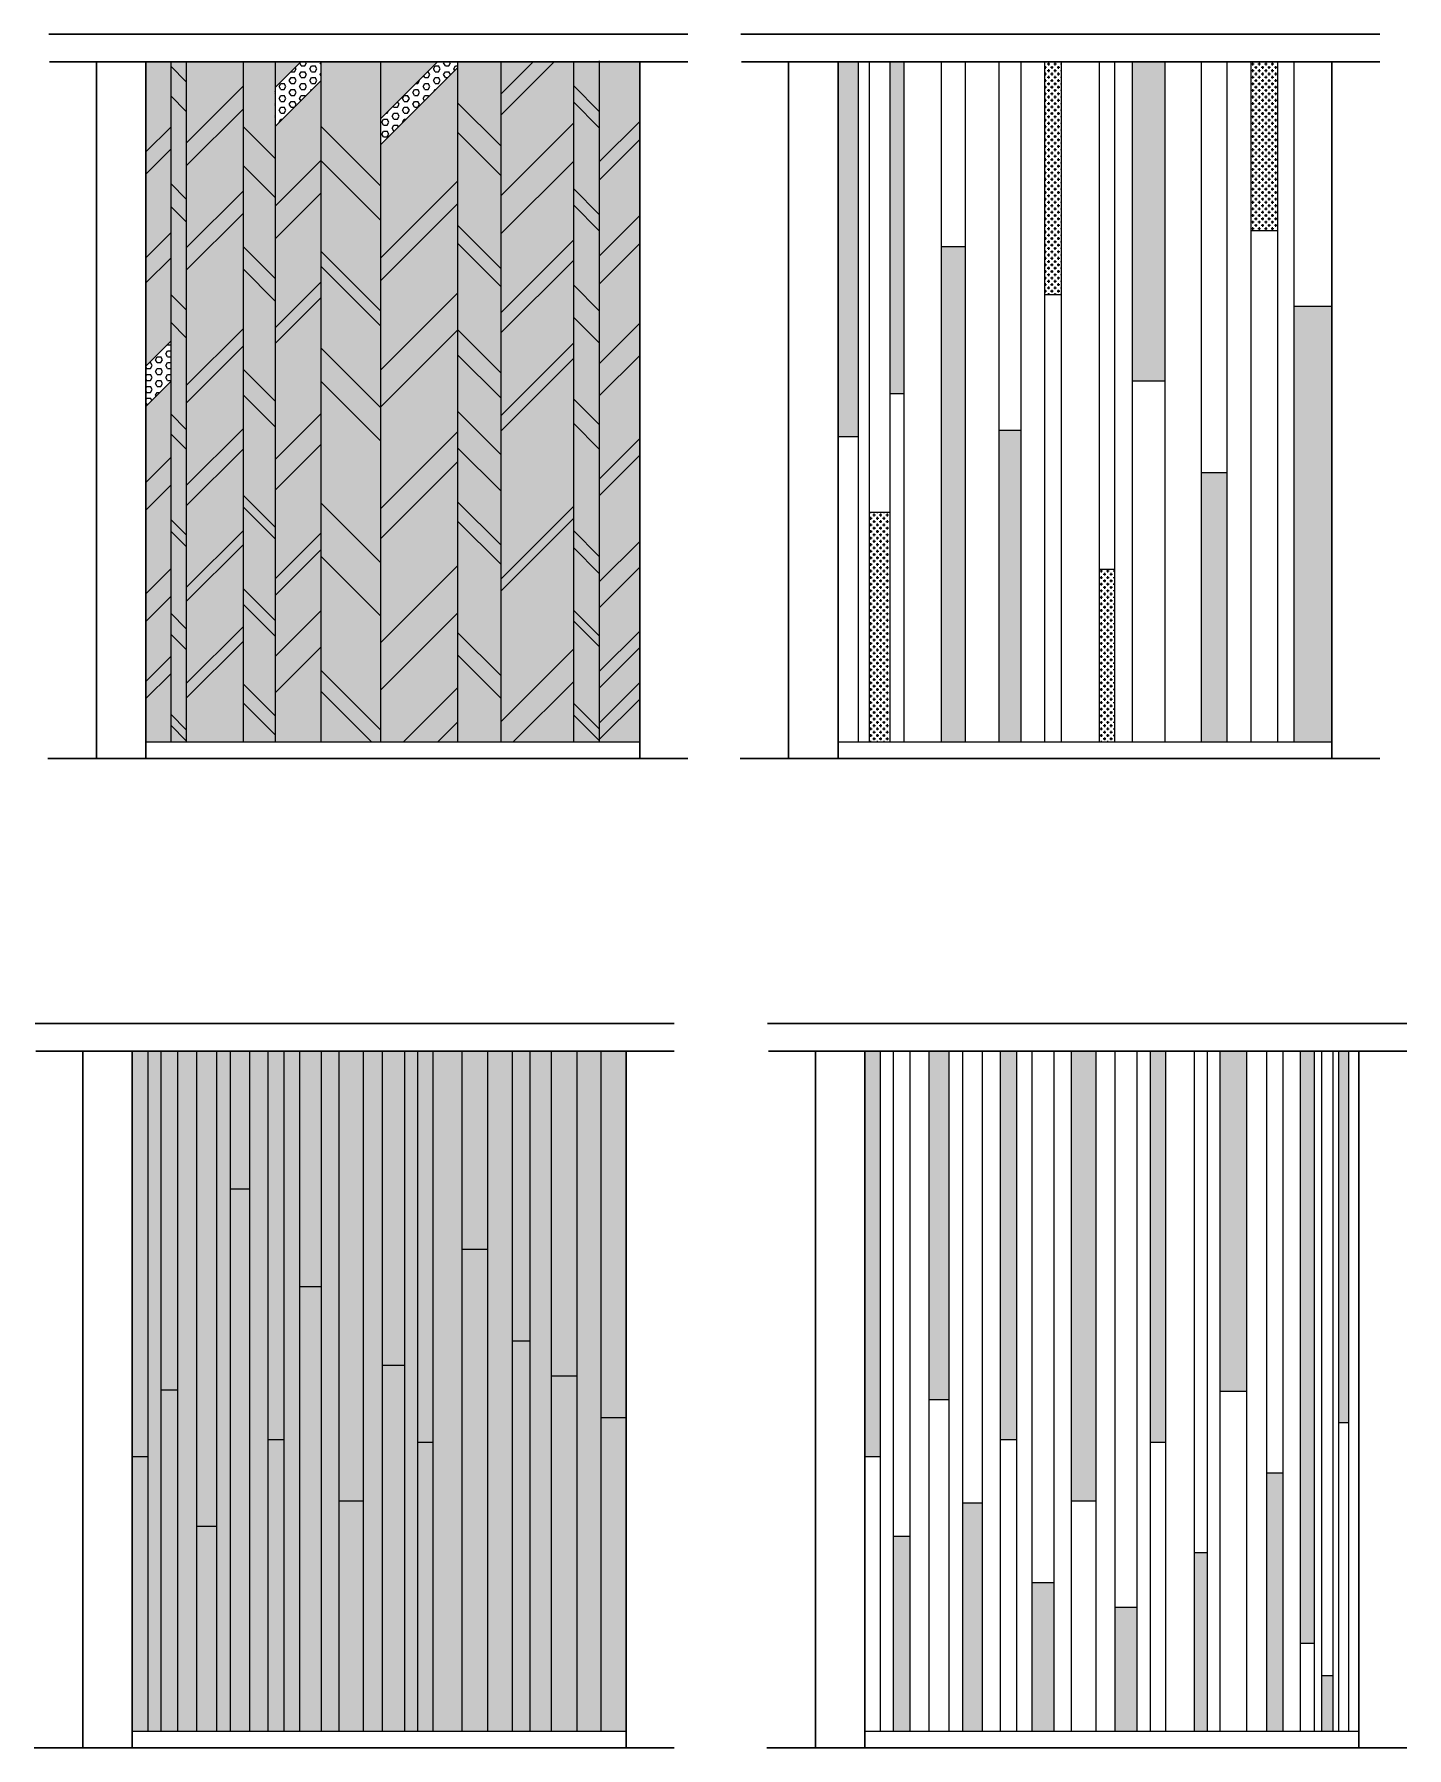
# Model space of a CAD drawing. Header units: millimetres. Extents: x 56222 to 3066687, y -650199 to -121287.
# Drawn here: x 148750.6 to 149000.7, y -181214.6 to -180902.2 of the extents above; entities that cross this region are included whole.
import ezdxf

# ---------------------------------------------------------------- set-up
doc = ezdxf.new("R2010")
doc.units = ezdxf.units.MM
doc.header["$MEASUREMENT"] = 0
for name, color, linetype, lineweight in [('FIRST FLOOR ( DW_RAIL )', 7, 'Continuous', 9), ('FURNITURE', 32, 'Continuous', 9), ('SECTION ( SLAB PLine )', 104, 'Continuous', 30), ('XX~SLAB ( BEAM )~ ( DIM )', 7, 'Continuous', 9)]:
    doc.layers.add(name, color=color, linetype=linetype, lineweight=lineweight)
pattern_1 = [(0, (419.2279, 491.9102), (0, 1.0825317547), [0.625, -1.25]), (120, (419.2279, 491.9102), (-0.9375, -0.5412658774), [0.625, -1.25]), (60, (419.8529, 491.9102), (-0.9375, 0.5412658774), [0.625, -1.25])]
pattern_2 = [(90, (419.2279, 491.9102), (0.6, 0.6), [0.5, -0.7]), (90, (419.3779, 492.0602), (0.6, 0.6), [0.2, -1]), (90, (419.0779, 492.0602), (0.6, 0.6), [0.2, -1])]
pattern_3 = [(90, (706.44306, 507.5448), (0.6, 0.6), [0.5, -0.7]), (90, (706.59306, 507.6948), (0.6, 0.6), [0.2, -1]), (90, (706.29306, 507.6948), (0.6, 0.6), [0.2, -1])]

msp = doc.modelspace()

# ---------------------------------------------------------------- hatches: boundary and pattern name
at = {"layer": 'FURNITURE', "lineweight": 0, "true_color": 0xe6f5b7, "transparency": 33554633}
h = msp.add_hatch(color=254, dxfattribs=at)
h.dxf.hatch_style = 1
h.paths.add_polyline_path([(148775.4329, -180907.1999), (148770.9035, -180907.1999), (148770.9035, -180923.6431), (148775.4329, -180919.1137)])
h.paths.add_polyline_path([(148775.4329, -180923.1441), (148770.9035, -180927.6734), (148770.9035, -180942.9325), (148775.4329, -180938.4032)])
h.paths.add_polyline_path([(148775.4329, -180942.9871), (148770.9035, -180947.5165), (148770.9035, -180962.6927), (148775.4329, -180958.1634)])
h.paths.add_polyline_path([(148775.4329, -180965.5051), (148770.9035, -180970.0345), (148770.9035, -180983.8823), (148775.4329, -180979.3529)])
h.paths.add_polyline_path([(148775.4329, -180984.4016), (148770.9035, -180988.931), (148770.9035, -181004.1856), (148775.4329, -180999.6562)])
h.paths.add_polyline_path([(148775.4329, -181004.7049), (148770.9035, -181009.2343), (148770.9035, -181020.1862), (148775.4329, -181015.6569)])
h.paths.add_polyline_path([(148775.4329, -181018.7681), (148770.9035, -181023.2975), (148770.9035, -181031.1999), (148775.4329, -181031.1999)])
h = msp.add_hatch(dxfattribs=at)
h.set_pattern_fill('HEX', color=254, scale=5)
h.set_pattern_definition(pattern_1)
h.paths.add_polyline_path([(148778.2613, -180910.8709), (148775.4329, -180908.0425), (148775.4329, -180913.4529), (148778.2613, -180916.2814)])
h.paths.add_polyline_path([(148778.2613, -180932.2569), (148775.4329, -180929.4285), (148775.4329, -180933.5925), (148778.2613, -180936.421)])
h.paths.add_polyline_path([(148778.2613, -180952.4427), (148775.4329, -180949.6143), (148775.4329, -180954.6815), (148778.2613, -180957.5099)])
h.paths.add_polyline_path([(148775.4329, -180971.3963), (148775.4329, -180975.0196), (148778.2613, -180977.8481), (148778.2613, -180974.2248)])
h.paths.add_polyline_path([(148775.4329, -180990.6286), (148775.4329, -180992.7655), (148778.2613, -180995.5939), (148778.2613, -180993.4571)])
h.paths.add_polyline_path([(148778.2613, -181010.5663), (148775.4329, -181007.7379), (148775.4329, -181011.5449), (148778.2613, -181014.3733)])
h.paths.add_polyline_path([(148775.4329, -181026.1617), (148775.4329, -181028.1626), (148778.2613, -181030.991), (148778.2613, -181028.9901)])
h.paths.add_polyline_path([(148788.6178, -181012.889), (148788.6178, -181010.2027), (148778.2613, -181020.5592), (148778.2613, -181023.2455)])
h.paths.add_polyline_path([(148788.6178, -181020.594), (148788.6178, -181024.0602), (148794.4558, -181029.8982), (148794.4558, -181026.432)])
h.paths.add_polyline_path([(148788.6178, -181003.2241), (148788.6178, -181006.1127), (148794.4558, -181011.9507), (148794.4558, -181009.0621)])
h.paths.add_polyline_path([(148788.6178, -180995.2731), (148788.6178, -180992.7012), (148778.2613, -181003.0576), (148778.2613, -181005.6296)])
h.paths.add_polyline_path([(148788.6178, -180977.8312), (148788.6178, -180974.1185), (148778.2613, -180984.475), (148778.2613, -180988.1877)])
h.paths.add_polyline_path([(148788.6178, -180959.0805), (148788.6178, -180955.8809), (148778.2613, -180966.2373), (148778.2613, -180969.437)])
h.paths.add_polyline_path([(148788.6178, -180934.8714), (148788.6178, -180930.778), (148778.2613, -180941.1344), (148778.2613, -180945.2279)])
h.paths.add_polyline_path([(148788.6178, -180915.8499), (148788.6178, -180911.6859), (148778.2613, -180922.0423), (148778.2613, -180926.2064)])
h.paths.add_polyline_path([(148788.6178, -180918.9874), (148788.6178, -180926.1006), (148794.4558, -180931.9385), (148794.4558, -180924.8254)])
h.paths.add_polyline_path([(148788.6178, -180940.8934), (148788.6178, -180944.9868), (148794.4558, -180950.8248), (148794.4558, -180946.7313)])
h.paths.add_polyline_path([(148788.6178, -180963.2508), (148788.6178, -180967.9084), (148794.4558, -180973.7464), (148794.4558, -180969.0888)])
h.paths.add_polyline_path([(148788.6178, -180986.2319), (148788.6178, -180988.3501), (148794.4558, -180994.1881), (148794.4558, -180992.0699)])
h.paths.add_polyline_path([(148802.7816, -181013.9407), (148802.7816, -181007.2932), (148794.4558, -181015.619), (148794.4558, -181022.2666)])
h.paths.add_polyline_path([(148802.7816, -180996.214), (148802.7816, -180993.1459), (148794.4558, -181001.4717), (148794.4558, -181004.5398)])
h.paths.add_polyline_path([(148802.7816, -180976.969), (148802.7816, -180971.4179), (148794.4558, -180979.7437), (148794.4558, -180985.2949)])
h.paths.add_polyline_path([(148802.7816, -180950.2255), (148802.7816, -180947.3984), (148794.4558, -180955.7242), (148794.4558, -180958.5513)])
h.paths.add_polyline_path([(148802.7816, -180931.1893), (148802.7816, -180925.2308), (148794.4558, -180933.5566), (148794.4558, -180939.5151)])
h.paths.add_polyline_path([(148802.7816, -180918.9572), (148802.7816, -180925.2152), (148813.6608, -180936.0943), (148813.6608, -180929.8364)])
h.paths.add_polyline_path([(148802.7816, -180941.7251), (148802.7816, -180944.4717), (148813.6608, -180955.3509), (148813.6608, -180952.6042)])
h.paths.add_polyline_path([(148802.7816, -180959.3744), (148802.7816, -180965.4169), (148813.6608, -180976.2961), (148813.6608, -180970.2536)])
h.paths.add_polyline_path([(148827.6944, -180956.1488), (148827.6944, -180949.402), (148813.6608, -180963.4356), (148813.6608, -180970.1825)])
h.paths.add_polyline_path([(148827.6944, -180980.173), (148827.6944, -180974.6672), (148813.6608, -180988.7009), (148813.6608, -180994.2066)])
h.paths.add_polyline_path([(148813.6608, -180998.4883), (148802.7816, -180987.6092), (148802.7816, -180997.3139), (148813.6608, -181008.193)])
h.paths.add_polyline_path([(148827.6944, -181007.7189), (148827.6944, -180999.0782), (148813.6608, -181013.1118), (148813.6608, -181021.7525)])
h.paths.add_polyline_path([(148802.7816, -181018.1212), (148802.7816, -181021.9442), (148812.0374, -181031.1999), (148813.6608, -181031.1999), (148813.6608, -181029.0004)])
h.paths.add_polyline_path([(148827.6944, -181027.6311), (148827.6944, -181021.3577), (148817.8522, -181031.1999), (148824.1256, -181031.1999)])
h.paths.add_polyline_path([(148827.6944, -181011.244), (148827.6944, -181015.3541), (148835.5669, -181023.2266), (148835.5669, -181019.1165)])
h.paths.add_polyline_path([(148848.8019, -181020.2232), (148848.8019, -181014.2973), (148835.5669, -181027.5323), (148835.5669, -181031.1999), (148837.8252, -181031.1999)])
h.paths.add_polyline_path([(148848.8019, -181024.111), (148848.8019, -181026.2502), (148853.5168, -181030.965), (148853.5168, -181028.8258)])
h.paths.add_polyline_path([(148860.9035, -181023.3982), (148860.9035, -181020.3801), (148853.5168, -181027.7668), (148853.5168, -181030.7849)])
h.paths.add_polyline_path([(148860.9035, -181014.0192), (148860.9035, -181010.9902), (148853.5168, -181018.377), (148853.5168, -181021.406)])
h.paths.add_polyline_path([(148848.8019, -181007.1537), (148848.8019, -181009.1074), (148853.5168, -181013.8222), (148853.5168, -181011.8686)])
h.paths.add_polyline_path([(148848.8019, -180990.4994), (148848.8019, -180988.2958), (148835.5669, -181001.5308), (148835.5669, -181003.7345)])
h.paths.add_polyline_path([(148827.6944, -180987.4295), (148827.6944, -180990.9352), (148835.5669, -180998.8077), (148835.5669, -180995.302)])
h.paths.add_polyline_path([(148835.5669, -180978.787), (148827.6944, -180970.9145), (148827.6944, -180977.5633), (148835.5669, -180985.4358)])
h.paths.add_polyline_path([(148848.8019, -180961.3266), (148848.8019, -180958.5109), (148835.5669, -180971.7459), (148835.5669, -180974.5617)])
h.paths.add_polyline_path([(148835.5669, -180963.8972), (148827.6944, -180956.0247), (148827.6944, -180960.6184), (148835.5669, -180968.4909)])
h.paths.add_polyline_path([(148848.8019, -180968.6394), (148848.8019, -180973.0936), (148853.5168, -180977.8085), (148853.5168, -180973.3542)])
h.paths.add_polyline_path([(148860.9035, -180960.7364), (148860.9035, -180954.8872), (148853.5168, -180962.274), (148853.5168, -180968.1232)])
h.paths.add_polyline_path([(148860.9035, -180978.9466), (148860.9035, -180975.8948), (148853.5168, -180983.2816), (148853.5168, -180986.3333)])
h.paths.add_polyline_path([(148848.8019, -180992.6603), (148848.8019, -180995.7861), (148853.5168, -181000.5009), (148853.5168, -180997.3752)])
h.paths.add_polyline_path([(148860.9035, -180999.3428), (148860.9035, -180994.638), (148853.5168, -181002.0248), (148853.5168, -181006.7295)])
h.paths.add_polyline_path([(148853.5168, -180952.6012), (148848.8019, -180947.8864), (148848.8019, -180953.7472), (148853.5168, -180958.462)])
h.paths.add_polyline_path([(148860.9035, -180940.3388), (148860.9035, -180935.2525), (148853.5168, -180942.6393), (148853.5168, -180947.7255)])
h.paths.add_polyline_path([(148848.8019, -180943.4131), (148848.8019, -180939.7403), (148835.5669, -180952.9754), (148835.5669, -180956.6481)])
h.paths.add_polyline_path([(148827.6944, -180937.0169), (148827.6944, -180940.2808), (148835.5669, -180948.1533), (148835.5669, -180944.8894)])
h.paths.add_polyline_path([(148827.6944, -180933.1396), (148827.6944, -180928.9968), (148813.6608, -180943.0304), (148813.6608, -180947.1732)])
h.paths.add_polyline_path([(148835.5669, -180922.5523), (148827.6944, -180914.6798), (148827.6944, -180920.0595), (148835.5669, -180927.932)])
h.paths.add_polyline_path([(148848.8019, -180925.3682), (148848.8019, -180918.39), (148835.5669, -180931.625), (148835.5669, -180938.6032)])
h.paths.add_polyline_path([(148848.8019, -180930.3379), (148848.8019, -180933.3074), (148853.5168, -180938.0222), (148853.5168, -180935.0527)])
h.paths.add_polyline_path([(148860.9035, -180921.3925), (148860.9035, -180918.0865), (148853.5168, -180925.4732), (148853.5168, -180928.7792)])
h.paths.add_polyline_path([(148848.8019, -180911.568), (148848.8019, -180914.5113), (148853.5168, -180919.2261), (148853.5168, -180916.2828)])
h.paths.add_polyline_path([(148845.3012, -180907.1999), (148841.506, -180907.1999), (148835.5669, -180913.139), (148835.5669, -180916.9342)])
h = msp.add_hatch(color=254, dxfattribs=at)
h.dxf.hatch_style = 1
h.paths.add_polyline_path([(148778.2613, -180916.2814), (148775.4329, -180913.4529), (148775.4329, -180929.4285), (148778.2613, -180932.2569)])
h.paths.add_polyline_path([(148788.6178, -180907.1999), (148778.2613, -180907.1999), (148778.2613, -180922.0423), (148788.6178, -180911.6859)])
h.paths.add_polyline_path([(148788.6178, -180915.8499), (148778.2613, -180926.2064), (148778.2613, -180941.1344), (148788.6178, -180930.778)])
h.paths.add_polyline_path([(148778.2613, -180936.421), (148775.4329, -180933.5925), (148775.4329, -180949.6143), (148778.2613, -180952.4427)])
h.paths.add_polyline_path([(148788.6178, -180934.8714), (148778.2613, -180945.2279), (148778.2613, -180966.2373), (148788.6178, -180955.8809)])
h.paths.add_polyline_path([(148778.2613, -180957.5099), (148775.4329, -180954.6815), (148775.4329, -180971.3963), (148778.2613, -180974.2248)])
h.paths.add_polyline_path([(148788.6178, -180959.0805), (148778.2613, -180969.437), (148778.2613, -180984.475), (148788.6178, -180974.1185)])
h.paths.add_polyline_path([(148778.2613, -180977.8481), (148775.4329, -180975.0196), (148775.4329, -180990.6286), (148778.2613, -180993.4571)])
h.paths.add_polyline_path([(148788.6178, -180977.8312), (148778.2613, -180988.1877), (148778.2613, -181003.0576), (148788.6178, -180992.7012)])
h.paths.add_polyline_path([(148778.2613, -180995.5939), (148775.4329, -180992.7655), (148775.4329, -181007.7379), (148778.2613, -181010.5663)])
h.paths.add_polyline_path([(148788.6178, -180995.2731), (148778.2613, -181005.6296), (148778.2613, -181020.5592), (148788.6178, -181010.2027)])
h.paths.add_polyline_path([(148778.2613, -181014.3733), (148775.4329, -181011.5449), (148775.4329, -181026.1617), (148778.2613, -181028.9901)])
h.paths.add_polyline_path([(148788.6178, -181012.889), (148778.2613, -181023.2455), (148778.2613, -181031.1999), (148788.6178, -181031.1999)])
h.paths.add_polyline_path([(148775.4329, -181028.1626), (148775.4329, -181031.1999), (148778.2613, -181031.1999), (148778.2613, -181030.991)])
h.paths.add_polyline_path([(148788.6178, -181024.0602), (148788.6178, -181031.1999), (148794.4558, -181031.1999), (148794.4558, -181029.8982)])
h.paths.add_polyline_path([(148802.7816, -181013.9407), (148794.4558, -181022.2666), (148794.4558, -181031.1999), (148802.7816, -181031.1999)])
h.paths.add_polyline_path([(148802.7816, -181021.9442), (148802.7816, -181031.1999), (148812.0374, -181031.1999)])
h.paths.add_polyline_path([(148813.6608, -181008.193), (148802.7816, -180997.3139), (148802.7816, -181018.1212), (148813.6608, -181029.0004)])
h.paths.add_polyline_path([(148802.7816, -181007.2932), (148802.7816, -180996.214), (148794.4558, -181004.5398), (148794.4558, -181015.619)])
h.paths.add_polyline_path([(148794.4558, -181011.9507), (148788.6178, -181006.1127), (148788.6178, -181020.594), (148794.4558, -181026.432)])
h.paths.add_polyline_path([(148794.4558, -180994.1881), (148788.6178, -180988.3501), (148788.6178, -181003.2241), (148794.4558, -181009.0621)])
h.paths.add_polyline_path([(148802.7816, -180976.969), (148794.4558, -180985.2949), (148794.4558, -181001.4717), (148802.7816, -180993.1459)])
h.paths.add_polyline_path([(148813.6608, -180976.2961), (148802.7816, -180965.4169), (148802.7816, -180987.6092), (148813.6608, -180998.4883)])
h.paths.add_polyline_path([(148827.6944, -180980.173), (148813.6608, -180994.2066), (148813.6608, -181013.1118), (148827.6944, -180999.0782)])
h.paths.add_polyline_path([(148827.6944, -181007.7189), (148813.6608, -181021.7525), (148813.6608, -181031.1999), (148817.8522, -181031.1999), (148827.6944, -181021.3577)])
h.paths.add_polyline_path([(148827.6944, -181027.6311), (148824.1256, -181031.1999), (148827.6944, -181031.1999)], flags=17)
h.paths.add_polyline_path([(148835.5669, -181023.2266), (148827.6944, -181015.3541), (148827.6944, -181031.1999), (148835.5669, -181031.1999)])
h.paths.add_polyline_path([(148848.8019, -181020.2232), (148837.8252, -181031.1999), (148848.8019, -181031.1999)])
h.paths.add_polyline_path([(148848.8019, -180990.4994), (148835.5669, -181003.7345), (148835.5669, -181027.5323), (148848.8019, -181014.2973)])
h.paths.add_polyline_path([(148835.5669, -180998.8077), (148827.6944, -180990.9352), (148827.6944, -181011.244), (148835.5669, -181019.1165)])
h.paths.add_polyline_path([(148848.8019, -180988.2958), (148848.8019, -180961.3266), (148835.5669, -180974.5617), (148835.5669, -181001.5308)])
h.paths.add_polyline_path([(148835.5669, -180985.4358), (148827.6944, -180977.5633), (148827.6944, -180987.4295), (148835.5669, -180995.302)])
h.paths.add_polyline_path([(148827.6944, -180974.6672), (148827.6944, -180956.1488), (148813.6608, -180970.1825), (148813.6608, -180988.7009)])
h.paths.add_polyline_path([(148794.4558, -180973.7464), (148788.6178, -180967.9084), (148788.6178, -180986.2319), (148794.4558, -180992.0699)])
h.paths.add_polyline_path([(148802.7816, -180950.2255), (148794.4558, -180958.5513), (148794.4558, -180979.7437), (148802.7816, -180971.4179)])
h.paths.add_polyline_path([(148794.4558, -180950.8248), (148788.6178, -180944.9868), (148788.6178, -180955.8809), (148788.6178, -180963.2508), (148794.4558, -180969.0888)])
h.paths.add_polyline_path([(148794.4558, -180931.9385), (148788.6178, -180926.1006), (148788.6178, -180930.778), (148788.6178, -180940.8934), (148794.4558, -180946.7313)])
h.paths.add_polyline_path([(148802.7816, -180931.1893), (148794.4558, -180939.5151), (148794.4558, -180955.7242), (148802.7816, -180947.3984)])
h.paths.add_polyline_path([(148813.6608, -180936.0943), (148802.7894, -180925.223), (148802.7816, -180925.2308), (148802.7816, -180941.7251), (148813.6608, -180952.6042)])
h.paths.add_polyline_path([(148802.7816, -180944.4717), (148802.7816, -180959.3744), (148813.6252, -180970.218), (148813.6608, -180970.1825), (148813.6608, -180955.3509)])
h.paths.add_polyline_path([(148827.6944, -180933.1396), (148813.6608, -180947.1732), (148813.6608, -180963.4356), (148827.6944, -180949.402)])
h.paths.add_polyline_path([(148827.6944, -180928.9968), (148827.6944, -180908.3027), (148813.6608, -180922.3363), (148813.6608, -180943.0304)])
h.paths.add_polyline_path([(148835.5669, -180948.1533), (148827.6944, -180940.2808), (148827.6944, -180956.0247), (148835.5669, -180963.8972)])
h.paths.add_polyline_path([(148835.5669, -180927.932), (148827.6944, -180920.0595), (148827.6944, -180937.0169), (148835.5669, -180944.8894)])
h.paths.add_polyline_path([(148848.8019, -180925.3682), (148835.5669, -180938.6032), (148835.5669, -180952.9754), (148848.8019, -180939.7403)])
h.paths.add_polyline_path([(148848.8019, -180943.4131), (148835.5669, -180956.6481), (148835.5669, -180971.7459), (148848.8019, -180958.5109)])
h.paths.add_polyline_path([(148853.5168, -180958.462), (148848.8019, -180953.7472), (148848.8019, -180968.6394), (148853.5168, -180973.3542)])
h.paths.add_polyline_path([(148860.9035, -180960.7364), (148853.5168, -180968.1232), (148853.5168, -180983.2816), (148860.9035, -180975.8948)])
h.paths.add_polyline_path([(148853.5168, -180977.8085), (148848.8019, -180973.0936), (148848.8019, -180992.6603), (148853.5168, -180997.3752)])
h.paths.add_polyline_path([(148860.9035, -180978.9466), (148853.5168, -180986.3333), (148853.5168, -181002.0248), (148860.9035, -180994.638)])
h.paths.add_polyline_path([(148860.9035, -180999.3428), (148853.5168, -181006.7295), (148853.5168, -181018.377), (148860.9035, -181010.9902)])
h.paths.add_polyline_path([(148853.5168, -181000.5009), (148848.8019, -180995.7861), (148848.8019, -181007.1537), (148853.5168, -181011.8686)])
h.paths.add_polyline_path([(148853.5168, -181013.8222), (148848.8019, -181009.1074), (148848.8019, -181024.111), (148853.5168, -181028.8258)])
h.paths.add_polyline_path([(148860.9035, -181020.3801), (148860.9035, -181014.0192), (148853.5168, -181021.406), (148853.5168, -181027.7668)])
h.paths.add_polyline_path([(148860.9035, -181023.3982), (148853.5168, -181030.7849), (148853.5168, -181031.1999), (148860.9035, -181031.1999)])
h.paths.add_polyline_path([(148848.8019, -181026.2502), (148848.8019, -181031.1999), (148853.5168, -181031.1999), (148853.5168, -181030.965)])
h.paths.add_polyline_path([(148835.5669, -180968.4909), (148827.6944, -180960.6184), (148827.6944, -180970.9145), (148835.5669, -180978.787)])
h.paths.add_polyline_path([(148860.9035, -180940.3388), (148853.5168, -180947.7255), (148853.5168, -180962.274), (148860.9035, -180954.8872)])
h.paths.add_polyline_path([(148860.9035, -180921.3925), (148853.5168, -180928.7792), (148853.5168, -180942.6393), (148860.9035, -180935.2525)])
h.paths.add_polyline_path([(148853.5168, -180938.0222), (148848.8019, -180933.3074), (148848.8019, -180947.8864), (148853.5168, -180952.6012)])
h.paths.add_polyline_path([(148860.9035, -180907.1999), (148853.5168, -180907.1999), (148853.5168, -180925.4732), (148860.9035, -180918.0865)])
h.paths.add_polyline_path([(148853.5168, -180919.2261), (148848.8019, -180914.5113), (148848.8019, -180930.3379), (148853.5168, -180935.0527)])
h.paths.add_polyline_path([(148853.5168, -180907.1999), (148848.8019, -180907.1999), (148848.8019, -180911.568), (148853.5168, -180916.2828)])
h.paths.add_polyline_path([(148848.8019, -180907.1999), (148845.3012, -180907.1999), (148835.5669, -180916.9342), (148835.5669, -180931.625), (148848.8019, -180918.39)])
h.paths.add_polyline_path([(148835.5669, -180913.139), (148841.506, -180907.1999), (148827.6944, -180907.1999), (148827.6944, -180914.6798), (148835.5669, -180922.5523)])
h.paths.add_polyline_path([(148824.0729, -180907.1999), (148813.6608, -180907.1999), (148813.6608, -180917.612)])
h.paths.add_polyline_path([(148813.6608, -180907.1999), (148802.7816, -180907.1999), (148802.7816, -180918.9572), (148813.6608, -180929.8364)])
h.paths.add_polyline_path([(148802.7816, -180910.6749), (148794.4558, -180919.0007), (148794.4558, -180933.5566), (148802.7816, -180925.2308)])
h.paths.add_polyline_path([(148794.4558, -180911.8876), (148799.1434, -180907.1999), (148788.6178, -180907.1999), (148788.6178, -180911.6859), (148788.6178, -180918.9874), (148794.4558, -180924.8254)])
h.paths.add_polyline_path([(148778.2613, -180907.1999), (148775.4329, -180907.1999), (148775.4329, -180908.0425), (148778.2613, -180910.8709)])
h = msp.add_hatch(dxfattribs=at)
h.set_pattern_fill('HEX', color=254, scale=5)
h.set_pattern_definition(pattern_1)
h.paths.add_polyline_path([(148802.7816, -180910.6749), (148802.7816, -180907.1999), (148799.1434, -180907.1999), (148794.4558, -180911.8876), (148794.4558, -180919.0007)])
h.paths.add_polyline_path([(148827.6944, -180908.3027), (148827.6944, -180907.1999), (148824.0729, -180907.1999), (148813.6608, -180917.612), (148813.6608, -180922.3363)])
at = {"layer": 'FURNITURE', "lineweight": 0, "transparency": 33554684}
h = msp.add_hatch(dxfattribs=at)
h.set_pattern_fill('GOST_GLASS', color=256, scale=0.1, angle=45)
h.set_pattern_definition(pattern_2)
h.paths.add_polyline_path([(148900.7254, -180907.1999), (148897.0294, -180907.1999), (148897.0294, -180975.5522), (148900.7254, -180975.5522)])
h = msp.add_hatch(dxfattribs=at)
h.set_pattern_fill('GOST_GLASS', color=256, scale=0.1, angle=45)
h.set_pattern_definition(pattern_2)
h.paths.add_polyline_path([(148909.0159, -180907.1999), (148906.4439, -180907.1999), (148906.4439, -180967.662), (148909.0159, -180967.662)])
h = msp.add_hatch(dxfattribs=at)
h.set_pattern_fill('GOST_GLASS', color=256, scale=0.1, angle=45)
h.set_pattern_definition(pattern_2)
h.paths.add_polyline_path([(148937.6817, -180907.1999), (148934.6817, -180907.1999), (148934.6817, -180949.6672), (148937.6817, -180949.6672)])
h = msp.add_hatch(dxfattribs=at)
h.set_pattern_fill('GOST_GLASS', color=256, scale=0.1, angle=45)
h.set_pattern_definition(pattern_2)
h.paths.add_polyline_path([(148956.6152, -180907.1999), (148950.645, -180907.1999), (148950.645, -180965.3829), (148956.6152, -180965.3829)])
h = msp.add_hatch(dxfattribs=at)
h.set_pattern_fill('GOST_GLASS', color=256, scale=0.1, angle=45)
h.set_pattern_definition(pattern_2)
h.paths.add_polyline_path([(148977.1027, -180907.1999), (148972.2335, -180907.1999), (148972.2335, -180937.9824), (148977.1027, -180937.9824)])
at = {"layer": 'FURNITURE', "lineweight": 0, "true_color": 0xe6f5b7, "transparency": 33554633}
h = msp.add_hatch(dxfattribs=at)
h.set_pattern_fill('HEX', color=254, scale=5)
h.set_pattern_definition(pattern_1)
h.paths.add_polyline_path([(148775.4329, -180979.3529), (148770.9035, -180983.8823), (148770.9035, -180988.931), (148775.4329, -180984.4016)])
h.paths.add_polyline_path([(148775.4329, -180999.6562), (148770.9035, -181004.1856), (148770.9035, -181009.2343), (148775.4329, -181004.7049)])
h.paths.add_polyline_path([(148775.4329, -181018.7681), (148775.4329, -181015.6569), (148770.9035, -181020.1862), (148770.9035, -181023.2975)])
h.paths.add_polyline_path([(148775.4329, -180938.4032), (148770.9035, -180942.9325), (148770.9035, -180947.5165), (148775.4329, -180942.9871)])
h.paths.add_polyline_path([(148775.4329, -180923.1441), (148775.4329, -180919.1137), (148770.9035, -180923.6431), (148770.9035, -180927.6734)])
at = {"layer": 'FURNITURE', "lineweight": 0, "transparency": 33554684}
h = msp.add_hatch(dxfattribs=at)
h.set_pattern_fill('GOST_GLASS', color=256, scale=0.1, angle=45)
h.set_pattern_definition(pattern_2)
h.paths.add_polyline_path([(148920.2192, -180940.879), (148915.8286, -180940.879), (148915.8286, -181031.1999), (148920.2192, -181031.1999)])
h = msp.add_hatch(dxfattribs=at)
h.set_pattern_fill('GOST_GLASS', color=256, scale=0.1, angle=45)
h.set_pattern_definition(pattern_2)
h.paths.add_polyline_path([(148987.0294, -180951.772), (148980.1027, -180951.772), (148980.1027, -181031.1999), (148987.0294, -181031.1999)])
at = {"layer": 'FURNITURE', "lineweight": 0, "true_color": 0xe6f5b7, "transparency": 33554633}
h = msp.add_hatch(dxfattribs=at)
h.set_pattern_fill('HEX', color=254, scale=5)
h.set_pattern_definition(pattern_1)
h.paths.add_polyline_path([(148775.4329, -180958.1634), (148770.9035, -180962.6927), (148770.9035, -180970.0345), (148775.4329, -180965.5051)])
at = {"layer": 'FURNITURE', "lineweight": 0, "transparency": 33554684}
h = msp.add_hatch(dxfattribs=at)
h.set_pattern_fill('GOST_GLASS', color=256, scale=0.1, angle=45)
h.set_pattern_definition(pattern_2)
h.paths.add_polyline_path([(148930.3457, -180974.3775), (148926.3457, -180974.3775), (148926.3457, -181031.1999), (148930.3457, -181031.1999)])
h = msp.add_hatch(dxfattribs=at)
h.set_pattern_fill('GOST_GLASS', color=256, scale=0.1, angle=45)
h.set_pattern_definition(pattern_2)
h.paths.add_polyline_path([(148967.8984, -180982.1039), (148963.2172, -180982.1039), (148963.2172, -181031.1999), (148967.8984, -181031.1999)])
h = msp.add_hatch(dxfattribs=at)
h.set_pattern_fill('GOST_GLASS', color=256, scale=0.1, angle=45)
h.set_pattern_definition(pattern_2)
h.paths.add_polyline_path([(148906.4439, -180989.3031), (148902.7254, -180989.3031), (148902.7254, -181031.1999), (148906.4439, -181031.1999)])
h = msp.add_hatch(dxfattribs=at)
h.set_pattern_fill('GOST_GLASS', color=256, scale=0.1, angle=45)
h.set_pattern_definition(pattern_2)
h.paths.add_polyline_path([(148947.4147, -180999.6804), (148944.62, -180999.6804), (148944.62, -181031.1999), (148947.4147, -181031.1999)])
at = {"layer": 'FURNITURE', "lineweight": 0, "true_color": 0xf8f6b0, "transparency": 33554684}
h = msp.add_hatch(color=51, dxfattribs=at)
h.dxf.hatch_style = 1
h.paths.add_polyline_path([(148771.2491, -181161.481), (148768.4217, -181161.481), (148768.4217, -181211.5579), (148771.2491, -181211.5579)])
h.paths.add_polyline_path([(148773.6106, -181087.5579), (148771.2491, -181087.5579), (148771.2491, -181211.5579), (148773.6106, -181211.5579)])
h.paths.add_polyline_path([(148776.6532, -181087.5579), (148773.6106, -181087.5579), (148773.6106, -181149.291), (148776.6532, -181149.291)])
h.paths.add_polyline_path([(148780.1129, -181087.5579), (148776.6532, -181087.5579), (148776.6532, -181211.5579), (148780.1129, -181211.5579)])
h.paths.add_polyline_path([(148786.2435, -181087.5579), (148783.7458, -181087.5579), (148783.7458, -181211.5579), (148786.2435, -181211.5579)])
h.paths.add_polyline_path([(148793.1007, -181087.5579), (148789.7856, -181087.5579), (148789.7856, -181211.5579), (148793.1007, -181211.5579)])
h.paths.add_polyline_path([(148798.8771, -181087.5579), (148796.0615, -181087.5579), (148796.0615, -181211.5579), (148798.8771, -181211.5579)])
h.paths.add_polyline_path([(148802.8733, -181087.5579), (148798.8771, -181087.5579), (148798.8771, -181130.4573), (148802.8733, -181130.4573)])
h.paths.add_polyline_path([(148806.0571, -181087.5579), (148802.8733, -181087.5579), (148802.8733, -181211.5579), (148806.0571, -181211.5579)])
h.paths.add_polyline_path([(148813.9666, -181087.5579), (148810.5075, -181087.5579), (148810.5075, -181211.5579), (148813.9666, -181211.5579)])
h.paths.add_polyline_path([(148810.5075, -181169.5456), (148806.0571, -181169.5456), (148806.0571, -181211.5579), (148810.5075, -181211.5579)])
h.paths.add_polyline_path([(148796.0615, -181158.3867), (148793.1007, -181158.3867), (148793.1007, -181211.5579), (148796.0615, -181211.5579)])
h.paths.add_polyline_path([(148783.7458, -181174.183), (148780.1129, -181174.183), (148780.1129, -181211.5579), (148783.7458, -181211.5579)])
h.paths.add_polyline_path([(148818.0084, -181087.5579), (148813.9666, -181087.5579), (148813.9666, -181144.7891), (148818.0084, -181144.7891)])
h.paths.add_polyline_path([(148820.4222, -181087.5579), (148818.0084, -181087.5579), (148818.0084, -181211.5579), (148820.4222, -181211.5579)])
h.paths.add_polyline_path([(148823.1924, -181158.855), (148820.4222, -181158.855), (148820.4222, -181211.5579), (148823.1924, -181211.5579)])
h.paths.add_polyline_path([(148828.4602, -181087.5579), (148823.1924, -181087.5579), (148823.1924, -181211.5579), (148828.4602, -181211.5579)])
at = {"layer": 'FURNITURE', "lineweight": 0, "true_color": 0xc6c7c8, "transparency": 33554615}
h = msp.add_hatch(dxfattribs=at)
h.set_pattern_fill('GOST_GLASS', color=9, scale=0.1, angle=45)
h.set_pattern_definition(pattern_3)
h.paths.add_polyline_path([(148771.2491, -181087.5579), (148768.4217, -181087.5579), (148768.4217, -181161.481), (148771.2491, -181161.481)])
h.paths.add_polyline_path([(148776.6532, -181149.291), (148773.6106, -181149.291), (148773.6106, -181211.5579), (148776.6532, -181211.5579)])
h.paths.add_polyline_path([(148783.7458, -181087.5579), (148780.1129, -181087.5579), (148780.1129, -181174.183), (148783.7458, -181174.183)])
h.paths.add_polyline_path([(148789.7856, -181112.6989), (148786.2435, -181112.6989), (148786.2435, -181211.5579), (148789.7856, -181211.5579)])
h.paths.add_polyline_path([(148796.0615, -181087.5579), (148793.1007, -181087.5579), (148793.1007, -181158.3867), (148796.0615, -181158.3867)])
h.paths.add_polyline_path([(148802.8733, -181130.4573), (148798.8771, -181130.4573), (148798.8771, -181211.5579), (148802.8733, -181211.5579)])
h.paths.add_polyline_path([(148810.5075, -181087.5579), (148806.0571, -181087.5579), (148806.0571, -181169.5456), (148810.5075, -181169.5456)])
h.paths.add_polyline_path([(148818.0084, -181144.7891), (148813.9666, -181144.7891), (148813.9666, -181211.5579), (148818.0084, -181211.5579)])
h.paths.add_polyline_path([(148823.1924, -181087.5579), (148820.4222, -181087.5579), (148820.4222, -181158.855), (148823.1924, -181158.855)])
at = {"layer": 'FURNITURE', "lineweight": 0, "true_color": 0xf8f6b0, "transparency": 33554630}
h = msp.add_hatch(color=51, dxfattribs=at)
h.dxf.hatch_style = 1
h.paths.add_polyline_path([(148789.7856, -181087.5579), (148786.2435, -181087.5579), (148786.2435, -181112.6989), (148789.7856, -181112.6989)])
at = {"layer": 'FURNITURE', "lineweight": 0, "true_color": 0xc6c7c8, "transparency": 33554615}
h = msp.add_hatch(dxfattribs=at)
h.set_pattern_fill('GOST_GLASS', color=9, scale=0.1, angle=45)
h.set_pattern_definition(pattern_3)
h.paths.add_polyline_path([(148833.1503, -181123.6801), (148828.4602, -181123.6801), (148828.4602, -181211.5579), (148833.1503, -181211.5579)])
h.paths.add_polyline_path([(148840.8401, -181087.5579), (148837.6305, -181087.5579), (148837.6305, -181140.3962), (148840.8401, -181140.3962)])
h.paths.add_polyline_path([(148849.4478, -181146.7924), (148844.7792, -181146.7924), (148844.7792, -181211.5579), (148849.4478, -181211.5579)])
h.paths.add_polyline_path([(148858.4217, -181087.5579), (148853.8247, -181087.5579), (148853.8247, -181154.3352), (148858.4217, -181154.3352)])
at = {"layer": 'FURNITURE', "lineweight": 0, "true_color": 0xf8f6b0, "transparency": 33554684}
h = msp.add_hatch(color=51, dxfattribs=at)
h.dxf.hatch_style = 1
h.paths.add_polyline_path([(148833.1503, -181087.5579), (148828.4602, -181087.5579), (148828.4602, -181123.6801), (148833.1503, -181123.6801)])
h.paths.add_polyline_path([(148837.6305, -181087.5579), (148833.1503, -181087.5579), (148833.1503, -181211.5579), (148837.6305, -181211.5579)])
h.paths.add_polyline_path([(148840.8401, -181140.3962), (148837.6305, -181140.3962), (148837.6305, -181211.5579), (148840.8401, -181211.5579)])
h.paths.add_polyline_path([(148844.7792, -181087.5579), (148840.8401, -181087.5579), (148840.8401, -181211.5579), (148844.7792, -181211.5579)])
h.paths.add_polyline_path([(148849.4478, -181087.5579), (148844.7792, -181087.5579), (148844.7792, -181146.7924), (148849.4478, -181146.7924)])
h.paths.add_polyline_path([(148853.8247, -181087.5579), (148849.4478, -181087.5579), (148849.4478, -181211.5579), (148853.8247, -181211.5579)])
h.paths.add_polyline_path([(148858.4217, -181154.3352), (148853.8247, -181154.3352), (148853.8247, -181211.5579), (148858.4217, -181211.5579)])
at = {"layer": 'FURNITURE', "lineweight": 0, "true_color": 0xfeeab9, "transparency": 33554684}
h = msp.add_hatch(dxfattribs=at)
h.set_pattern_fill('GOST_GLASS', color=254, scale=0.1, angle=45)
h.set_pattern_definition([(90, (551.2756, 507.5448), (0.6, 0.6), [0.5, -0.7]), (90, (551.4256, 507.6948), (0.6, 0.6), [0.2, -1]), (90, (551.1256, 507.6948), (0.6, 0.6), [0.2, -1])])
h.paths.add_polyline_path([(148904.7374, -181087.5579), (148901.9099, -181087.5579), (148901.9099, -181161.481), (148904.7374, -181161.481)])
h.paths.add_polyline_path([(148910.1415, -181175.9725), (148907.0989, -181175.9725), (148907.0989, -181211.5579), (148910.1415, -181211.5579)])
h.paths.add_polyline_path([(148917.2341, -181087.5579), (148913.6012, -181087.5579), (148913.6012, -181151.0709), (148917.2341, -181151.0709)])
h.paths.add_polyline_path([(148923.2739, -181169.9099), (148919.7318, -181169.9099), (148919.7318, -181211.5579), (148923.2739, -181211.5579)])
h.paths.add_polyline_path([(148929.5498, -181087.5579), (148926.589, -181087.5579), (148926.589, -181158.3867), (148929.5498, -181158.3867)])
h.paths.add_polyline_path([(148936.3616, -181184.4541), (148932.3653, -181184.4541), (148932.3653, -181211.5579), (148936.3616, -181211.5579)])
h.paths.add_polyline_path([(148943.9958, -181087.5579), (148939.5453, -181087.5579), (148939.5453, -181169.5456), (148943.9958, -181169.5456)])
h.paths.add_polyline_path([(148951.4966, -181188.9198), (148947.4549, -181188.9198), (148947.4549, -181211.5579), (148951.4966, -181211.5579)])
h.paths.add_polyline_path([(148956.6807, -181087.5579), (148953.9105, -181087.5579), (148953.9105, -181158.855), (148956.6807, -181158.855)])
h.paths.add_polyline_path([(148964.2772, -181178.9907), (148961.9485, -181178.9907), (148961.9485, -181211.5579), (148964.2772, -181211.5579)])
h.paths.add_polyline_path([(148971.4523, -181087.5579), (148966.6386, -181087.5579), (148966.6386, -181149.5579), (148971.4523, -181149.5579)])
h.paths.add_polyline_path([(148978.0825, -181164.4456), (148975.0853, -181164.4456), (148975.0853, -181211.5579), (148978.0825, -181211.5579)])
h.paths.add_polyline_path([(148983.8044, -181087.5579), (148981.2613, -181087.5579), (148981.2613, -181195.5164), (148983.8044, -181195.5164)])
h.paths.add_polyline_path([(148987.2103, -181201.4121), (148985.1197, -181201.4121), (148985.1197, -181211.5579), (148987.2103, -181211.5579)])
h.paths.add_polyline_path([(148990.0713, -181087.5579), (148988.2094, -181087.5579), (148988.2094, -181155.2697), (148990.0713, -181155.2697)])

# ---------------------------------------------------------------- linework, layer by layer
at = {"layer": 'FIRST FLOOR ( DW_RAIL )', "lineweight": 0, "transparency": 33554633}
for p, q in [((148775.4329, -180907.1999), (148775.4329, -181031.1999)), ((148775.4329, -180908.0425), (148778.2613, -180910.8709)), ((148778.2613, -180907.1999), (148778.2613, -181031.1999)), ((148788.6178, -180907.1999), (148788.6178, -181031.1999)), ((148799.1434, -180907.1999), (148794.4558, -180911.8876)), ((148794.4558, -180907.3572), (148794.4558, -181031.1999)), ((148802.7816, -180907.1999), (148802.7816, -181031.1999)), ((148813.6608, -180907.1999), (148813.6608, -181031.1999)), ((148824.0729, -180907.1999), (148813.6608, -180917.612)), ((148827.6944, -180908.3027), (148813.6608, -180922.3363)), ((148827.6944, -180907.1999), (148827.6944, -181031.1999)), ((148841.506, -180907.1999), (148835.5669, -180913.139)), ((148845.3012, -180907.1999), (148835.5669, -180916.9342)), ((148835.5669, -180907.3572), (148835.5669, -181031.1999)), ((148848.8019, -180907.1999), (148848.8019, -181031.1999)), ((148853.5168, -180907.0426), (148853.5168, -181031.1999)), ((148802.7816, -180910.6749), (148794.4558, -180919.0007)), ((148775.4329, -180913.4529), (148778.2613, -180916.2814)), ((148788.6178, -180911.6859), (148778.2613, -180922.0423)), ((148848.8019, -180911.568), (148853.5168, -180916.2828)), ((148848.8019, -180914.5113), (148853.5168, -180919.2261)), ((148788.6178, -180915.8499), (148778.2613, -180926.2064)), ((148827.6944, -180914.6798), (148835.5669, -180922.5523)), ((148775.4329, -180919.1137), (148770.9035, -180923.6431)), ((148788.6178, -180918.9874), (148794.4558, -180924.8254)), ((148802.7816, -180918.9572), (148813.6608, -180929.8364)), ((148827.6944, -180920.0595), (148835.5669, -180927.932)), ((148848.8019, -180918.39), (148835.5669, -180931.625)), ((148860.9035, -180918.0865), (148853.5168, -180925.4732)), ((148775.4329, -180923.1441), (148770.9035, -180927.6734)), ((148860.9035, -180921.3925), (148853.5168, -180928.7792)), ((148788.6178, -180926.1006), (148794.4558, -180931.9385)), ((148802.7816, -180925.2308), (148794.4558, -180933.5566)), ((148802.7816, -180925.2152), (148813.6608, -180936.0943)), ((148848.8019, -180925.3682), (148835.5669, -180938.6032)), ((148775.4329, -180929.4285), (148778.2613, -180932.2569)), ((148827.6944, -180928.9968), (148813.6608, -180943.0304)), ((148788.6178, -180930.778), (148778.2613, -180941.1344)), ((148802.7816, -180931.1893), (148794.4558, -180939.5151)), ((148827.6944, -180933.1396), (148813.6608, -180947.1732)), ((148848.8019, -180930.3379), (148853.5168, -180935.0527)), ((148848.8019, -180933.3074), (148853.5168, -180938.0222)), ((148775.4329, -180933.5925), (148778.2613, -180936.421)), ((148788.6178, -180934.8714), (148778.2613, -180945.2279)), ((148860.9035, -180935.2525), (148853.5168, -180942.6393)), ((148775.4329, -180938.4032), (148770.9035, -180942.9325)), ((148827.6944, -180937.0169), (148835.5669, -180944.8894)), ((148788.6178, -180940.8934), (148794.4558, -180946.7313)), ((148802.7816, -180941.7251), (148813.6608, -180952.6042)), ((148827.6944, -180940.2808), (148835.5669, -180948.1533)), ((148848.8019, -180939.7403), (148835.5669, -180952.9754)), ((148860.9035, -180940.3388), (148853.5168, -180947.7255)), ((148775.4329, -180942.9871), (148770.9035, -180947.5165)), ((148788.6178, -180944.9868), (148794.4558, -180950.8248)), ((148802.7816, -180944.4717), (148813.6608, -180955.3509)), ((148848.8019, -180943.4131), (148835.5669, -180956.6481)), ((148802.7816, -180947.3984), (148794.4558, -180955.7242)), ((148848.8019, -180947.8864), (148853.5168, -180952.6012)), ((148775.4329, -180949.6143), (148778.2613, -180952.4427)), ((148802.7816, -180950.2255), (148794.4558, -180958.5513)), ((148827.6944, -180949.402), (148813.6608, -180963.4356)), ((148775.4329, -180954.6815), (148778.2613, -180957.5099)), ((148848.8019, -180953.7472), (148853.5168, -180958.462)), ((148860.9035, -180954.8872), (148853.5168, -180962.274)), ((148775.4329, -180958.1634), (148770.9035, -180962.6927)), ((148788.6178, -180955.8809), (148778.2613, -180966.2373)), ((148827.6944, -180956.1488), (148813.6608, -180970.1825)), ((148827.6944, -180956.0247), (148835.5669, -180963.8972)), ((148788.6178, -180959.0805), (148778.2613, -180969.437)), ((148802.7816, -180959.3744), (148813.6608, -180970.2536)), ((148827.6944, -180960.6184), (148835.5669, -180968.4909)), ((148848.8019, -180958.5109), (148835.5669, -180971.7459)), ((148848.8019, -180961.3266), (148835.5669, -180974.5617)), ((148860.9035, -180960.7364), (148853.5168, -180968.1232)), ((148788.6178, -180963.2508), (148794.4558, -180969.0888)), ((148775.4329, -180965.5051), (148770.9035, -180970.0345)), ((148802.7816, -180965.4169), (148813.6608, -180976.2961)), ((148788.6178, -180967.9084), (148794.4558, -180973.7464)), ((148848.8019, -180968.6394), (148853.5168, -180973.3542)), ((148775.4329, -180971.3963), (148778.2613, -180974.2248)), ((148802.7816, -180971.4179), (148794.4558, -180979.7437)), ((148827.6944, -180970.9145), (148835.5669, -180978.787)), ((148848.8019, -180973.0936), (148853.5168, -180977.8085)), ((148775.4329, -180975.0196), (148778.2613, -180977.8481)), ((148788.6178, -180974.1185), (148778.2613, -180984.475)), ((148802.7816, -180976.969), (148794.4558, -180985.2949)), ((148827.6944, -180974.6672), (148813.6608, -180988.7009)), ((148860.9035, -180975.8948), (148853.5168, -180983.2816)), ((148775.4329, -180979.3529), (148770.9035, -180983.8823)), ((148788.6178, -180977.8312), (148778.2613, -180988.1877)), ((148827.6944, -180980.173), (148813.6608, -180994.2066)), ((148827.6944, -180977.5633), (148835.5669, -180985.4358)), ((148860.9035, -180978.9466), (148853.5168, -180986.3333)), ((148775.4329, -180984.4016), (148770.9035, -180988.931)), ((148788.6178, -180986.2319), (148794.4558, -180992.0699)), ((148788.6178, -180988.3501), (148794.4558, -180994.1881)), ((148802.7816, -180987.6092), (148813.6608, -180998.4883)), ((148827.6944, -180987.4295), (148835.5669, -180995.302)), ((148848.8019, -180988.2958), (148835.5669, -181001.5308)), ((148775.4329, -180990.6286), (148778.2613, -180993.4571)), ((148827.6944, -180990.9352), (148835.5669, -180998.8077)), ((148848.8019, -180990.4994), (148835.5669, -181003.7345)), ((148848.8019, -180992.6603), (148853.5168, -180997.3752)), ((148775.4329, -180992.7655), (148778.2613, -180995.5939)), ((148788.6178, -180992.7012), (148778.2613, -181003.0576)), ((148788.6178, -180995.2731), (148778.2613, -181005.6296)), ((148802.7816, -180993.1459), (148794.4558, -181001.4717)), ((148848.8019, -180995.7861), (148853.5168, -181000.5009)), ((148860.9035, -180994.638), (148853.5168, -181002.0248)), ((148802.7816, -180996.214), (148794.4558, -181004.5398)), ((148802.7816, -180997.3139), (148813.6608, -181008.193)), ((148775.4329, -180999.6562), (148770.9035, -181004.1856)), ((148827.6944, -180999.0782), (148813.6608, -181013.1118)), ((148860.9035, -180999.3428), (148853.5168, -181006.7295)), ((148775.4329, -181004.7049), (148770.9035, -181009.2343)), ((148788.6178, -181003.2241), (148794.4558, -181009.0621)), ((148775.4329, -181007.7379), (148778.2613, -181010.5663)), ((148788.6178, -181006.1127), (148794.4558, -181011.9507)), ((148802.7816, -181007.2932), (148794.4558, -181015.619)), ((148827.6944, -181007.7189), (148813.6608, -181021.7525)), ((148848.8019, -181007.1537), (148853.5168, -181011.8686)), ((148788.6178, -181010.2027), (148778.2613, -181020.5592)), ((148827.6944, -181011.244), (148835.5669, -181019.1165)), ((148848.8019, -181009.1074), (148853.5168, -181013.8222)), ((148860.9035, -181010.9902), (148853.5168, -181018.377)), ((148775.4329, -181011.5449), (148778.2613, -181014.3733)), ((148788.6178, -181012.889), (148778.2613, -181023.2455)), ((148802.7816, -181013.9407), (148794.4558, -181022.2666)), ((148848.8019, -181014.2973), (148835.5669, -181027.5323)), ((148860.9035, -181014.0192), (148853.5168, -181021.406)), ((148775.4329, -181015.6569), (148770.9035, -181020.1862)), ((148827.6944, -181015.3541), (148835.5669, -181023.2266)), ((148775.4329, -181018.7681), (148770.9035, -181023.2975)), ((148788.6178, -181020.594), (148794.4558, -181026.432)), ((148802.7816, -181018.1212), (148813.6608, -181029.0004)), ((148848.8019, -181020.2232), (148837.8252, -181031.1999)), ((148860.9035, -181020.3801), (148853.5168, -181027.7668)), ((148802.7816, -181021.9442), (148812.0374, -181031.1999)), ((148827.6944, -181021.3577), (148817.8522, -181031.1999)), ((148860.9035, -181023.3982), (148853.5168, -181030.7849)), ((148775.4329, -181026.1617), (148778.2613, -181028.9901)), ((148788.6178, -181024.0602), (148794.4558, -181029.8982)), ((148848.8019, -181024.111), (148853.5168, -181028.8258)), ((148848.8019, -181026.2502), (148853.5168, -181030.965)), ((148775.4329, -181028.1626), (148778.2613, -181030.991)), ((148827.6944, -181027.6311), (148824.1256, -181031.1999))]:
    msp.add_line(p, q, dxfattribs=at)
at = {"layer": 'FIRST FLOOR ( DW_RAIL )', "lineweight": 0}
for p, q in [((148900.7254, -180907.1999), (148900.7254, -181031.1999)), ((148902.7254, -180907.1999), (148902.7254, -181031.1999)), ((148906.4439, -180907.1999), (148906.4439, -181031.1999)), ((148909.0159, -180907.1999), (148909.0159, -181031.1999)), ((148915.8286, -180907.1999), (148915.8286, -181031.1999)), ((148920.2192, -180907.1999), (148920.2192, -181031.1999)), ((148926.3457, -180907.1999), (148926.3457, -181031.1999)), ((148930.3457, -180907.1999), (148930.3457, -181031.1999)), ((148934.6817, -180907.1999), (148934.6817, -181031.1999)), ((148937.6817, -180907.1999), (148937.6817, -181031.1999)), ((148944.62, -180907.1999), (148944.62, -181031.1999)), ((148947.4147, -180907.1999), (148947.4147, -181031.1999)), ((148950.645, -180907.1999), (148950.645, -181031.1999)), ((148956.6152, -180907.1999), (148956.6152, -181031.1999)), ((148963.2172, -180907.1999), (148963.2172, -181031.1999)), ((148967.8984, -180907.1999), (148967.8984, -181031.1999)), ((148972.2335, -180907.1999), (148972.2335, -181031.1999)), ((148977.1027, -180907.1999), (148977.1027, -181031.1999)), ((148980.1027, -180907.1999), (148980.1027, -181031.1999)), ((148972.2335, -180937.9824), (148977.1027, -180937.9824)), ((148915.8286, -180940.879), (148920.2192, -180940.879)), ((148934.6817, -180949.6672), (148937.6817, -180949.6672)), ((148980.1027, -180951.772), (148987.0294, -180951.772)), ((148906.4439, -180967.6644), (148909.0159, -180967.6644)), ((148950.645, -180965.3829), (148956.6152, -180965.3829)), ((148897.0294, -180975.5522), (148900.7254, -180975.5522)), ((148926.3457, -180974.3775), (148930.3457, -180974.3775)), ((148963.2172, -180982.1039), (148967.8984, -180982.1039)), ((148902.7254, -180989.3031), (148906.4439, -180989.3031)), ((148944.62, -180999.6804), (148947.4147, -180999.6804)), ((148771.2491, -181087.5579), (148771.2491, -181211.5579)), ((148773.6106, -181087.5579), (148773.6106, -181211.5579)), ((148776.6532, -181087.5579), (148776.6532, -181211.5579)), ((148780.1129, -181087.5579), (148780.1129, -181211.5579)), ((148783.7458, -181087.5579), (148783.7458, -181211.5579)), ((148786.2435, -181087.5579), (148786.2435, -181211.5579)), ((148789.7856, -181087.5579), (148789.7856, -181211.5579)), ((148793.1007, -181087.5579), (148793.1007, -181211.5579)), ((148796.0615, -181087.5579), (148796.0615, -181211.5579)), ((148798.8771, -181087.5579), (148798.8771, -181211.5579)), ((148802.8733, -181087.5579), (148802.8733, -181211.5579)), ((148806.0571, -181087.5579), (148806.0571, -181211.5579)), ((148810.5075, -181087.5579), (148810.5075, -181211.5579)), ((148813.9666, -181087.5579), (148813.9666, -181211.5579)), ((148818.0084, -181087.5579), (148818.0084, -181211.5579)), ((148820.4222, -181087.5579), (148820.4222, -181211.5579)), ((148823.1924, -181087.5579), (148823.1924, -181211.5579)), ((148828.4602, -181087.5579), (148828.4602, -181211.5579)), ((148833.1503, -181087.5579), (148833.1503, -181211.5579)), ((148837.6305, -181087.5579), (148837.6305, -181211.5579)), ((148840.8401, -181087.5579), (148840.8401, -181211.5579)), ((148844.7792, -181087.5579), (148844.7792, -181211.5579)), ((148849.4478, -181087.5579), (148849.4478, -181211.5579)), ((148853.8247, -181087.5579), (148853.8247, -181211.5579)), ((148904.7374, -181087.5579), (148904.7374, -181211.5579)), ((148907.0989, -181087.5579), (148907.0989, -181211.5579)), ((148910.1415, -181087.5579), (148910.1415, -181211.5579)), ((148913.6012, -181087.5579), (148913.6012, -181211.5579)), ((148917.2341, -181087.5579), (148917.2341, -181211.5579)), ((148919.7318, -181087.5579), (148919.7318, -181211.5579)), ((148923.2739, -181087.5579), (148923.2739, -181211.5579)), ((148926.589, -181087.5579), (148926.589, -181211.5579)), ((148929.5498, -181087.5579), (148929.5498, -181211.5579)), ((148932.3653, -181087.5579), (148932.3653, -181211.5579)), ((148936.3616, -181087.5579), (148936.3616, -181211.5579)), ((148939.5453, -181087.5579), (148939.5453, -181211.5579)), ((148943.9958, -181087.5579), (148943.9958, -181211.5579)), ((148947.4549, -181087.5579), (148947.4549, -181211.5579)), ((148951.4966, -181087.5579), (148951.4966, -181211.5579)), ((148953.9105, -181087.5579), (148953.9105, -181211.5579)), ((148956.6807, -181087.5579), (148956.6807, -181211.5579)), ((148961.9485, -181087.5579), (148961.9485, -181211.5579)), ((148964.2772, -181087.5579), (148964.2772, -181211.5579)), ((148966.6386, -181087.5579), (148966.6386, -181211.5579)), ((148971.4523, -181087.5579), (148971.4523, -181211.5579)), ((148975.0853, -181087.5579), (148975.0853, -181211.5579)), ((148978.0825, -181087.5579), (148978.0825, -181211.5579)), ((148981.2613, -181087.5579), (148981.2613, -181211.5579)), ((148983.8044, -181087.5579), (148983.8044, -181211.5579)), ((148985.1197, -181087.5579), (148985.1197, -181211.5579)), ((148987.2103, -181087.5579), (148987.2103, -181211.5579)), ((148988.2094, -181087.5579), (148988.2094, -181211.5579)), ((148990.0713, -181087.5579), (148990.0713, -181211.5579)), ((148786.2435, -181112.6989), (148789.7856, -181112.6989)), ((148828.4602, -181123.6801), (148833.1503, -181123.6801)), ((148798.8771, -181130.4573), (148802.8733, -181130.4573)), ((148837.6305, -181140.3962), (148840.8401, -181140.3962)), ((148813.9666, -181144.7891), (148818.0084, -181144.7891)), ((148844.7792, -181146.7924), (148849.4478, -181146.7924)), ((148773.6106, -181149.291), (148776.6532, -181149.291)), ((148913.6012, -181151.0709), (148917.2341, -181151.0709)), ((148966.6386, -181149.5579), (148971.4523, -181149.5579)), ((148853.8247, -181154.3352), (148858.4217, -181154.3352)), ((148988.2094, -181155.2697), (148990.0713, -181155.2697)), ((148793.1007, -181158.3867), (148796.0615, -181158.3867)), ((148820.4222, -181158.855), (148823.1924, -181158.855)), ((148926.589, -181158.3867), (148929.5498, -181158.3867)), ((148953.9105, -181158.855), (148956.6807, -181158.855)), ((148768.4217, -181161.481), (148771.2491, -181161.481)), ((148901.9099, -181161.481), (148904.7374, -181161.481)), ((148975.0853, -181164.4456), (148978.0825, -181164.4456)), ((148806.0571, -181169.5456), (148810.5075, -181169.5456)), ((148919.7318, -181169.9099), (148923.2739, -181169.9099)), ((148939.5453, -181169.5456), (148943.9958, -181169.5456)), ((148780.1129, -181174.183), (148783.7458, -181174.183)), ((148907.0989, -181175.9725), (148910.1415, -181175.9725)), ((148961.9485, -181178.9907), (148964.2772, -181178.9907)), ((148932.3653, -181184.4541), (148936.3616, -181184.4541)), ((148947.4549, -181188.9198), (148951.4966, -181188.9198)), ((148981.2613, -181195.5164), (148983.8044, -181195.5164)), ((148985.1197, -181201.3722), (148987.2103, -181201.3722))]:
    msp.add_line(p, q, dxfattribs=at)
at = {"layer": 'SECTION ( SLAB PLine )', "color": 1}
for p, q in [((148753.1946, -180902.1999), (148869.6591, -180902.1999)), ((148879.3205, -180902.1999), (148995.785, -180902.1999)), ((148753.3464, -180907.1999), (148869.6591, -180907.1999)), ((148879.4723, -180907.1999), (148995.785, -180907.1999)), ((148753.0473, -181034.1999), (148869.6591, -181034.1999)), ((148879.1732, -181034.1999), (148995.785, -181034.1999)), ((148750.7127, -181082.5579), (148867.1772, -181082.5579)), ((148884.201, -181082.5579), (149000.6655, -181082.5579)), ((148750.8646, -181087.5579), (148867.1772, -181087.5579)), ((148884.3528, -181087.5579), (149000.6655, -181087.5579)), ((148750.5654, -181214.5579), (148867.1772, -181214.5579)), ((148884.0537, -181214.5579), (149000.6655, -181214.5579))]:
    msp.add_line(p, q, dxfattribs=at)
at = {"layer": 'SECTION ( SLAB PLine )', "color": 1, "lineweight": 0, "transparency": 33554633}
for p, q in [((148770.9035, -181031.1999), (148860.9035, -181031.1999)), ((148768.4217, -181211.5579), (148858.4217, -181211.5579)), ((148901.9099, -181211.5579), (148991.9099, -181211.5579))]:
    msp.add_line(p, q, dxfattribs=at)
at = {"layer": 'SECTION ( SLAB PLine )', "color": 1, "lineweight": 0}
msp.add_line((148897.0294, -181031.1999), (148987.0294, -181031.1999), dxfattribs=at)
at = {"layer": 'XX~SLAB ( BEAM )~ ( DIM )', "lineweight": 30}
for p, q in [((148860.9035, -180907.1999), (148860.9035, -181034.1999)), ((148987.0294, -180907.1999), (148987.0294, -181034.1999)), ((148858.4217, -181087.5579), (148858.4217, -181214.5579)), ((148991.9099, -181087.5579), (148991.9099, -181214.5579))]:
    msp.add_line(p, q, dxfattribs=at)
for points in [[(148761.9035, -180907.1999), (148770.9035, -180907.1999), (148770.9035, -181034.1999), (148761.9035, -181034.1999)], [(148888.0294, -180907.1999), (148897.0294, -180907.1999), (148897.0294, -181034.1999), (148888.0294, -181034.1999)], [(148759.4217, -181087.5579), (148768.4217, -181087.5579), (148768.4217, -181214.5579), (148759.4217, -181214.5579)], [(148892.9099, -181087.5579), (148901.9099, -181087.5579), (148901.9099, -181214.5579), (148892.9099, -181214.5579)]]:
    msp.add_lwpolyline(points, close=True, dxfattribs=at)

doc.saveas('drawing.dxf')
